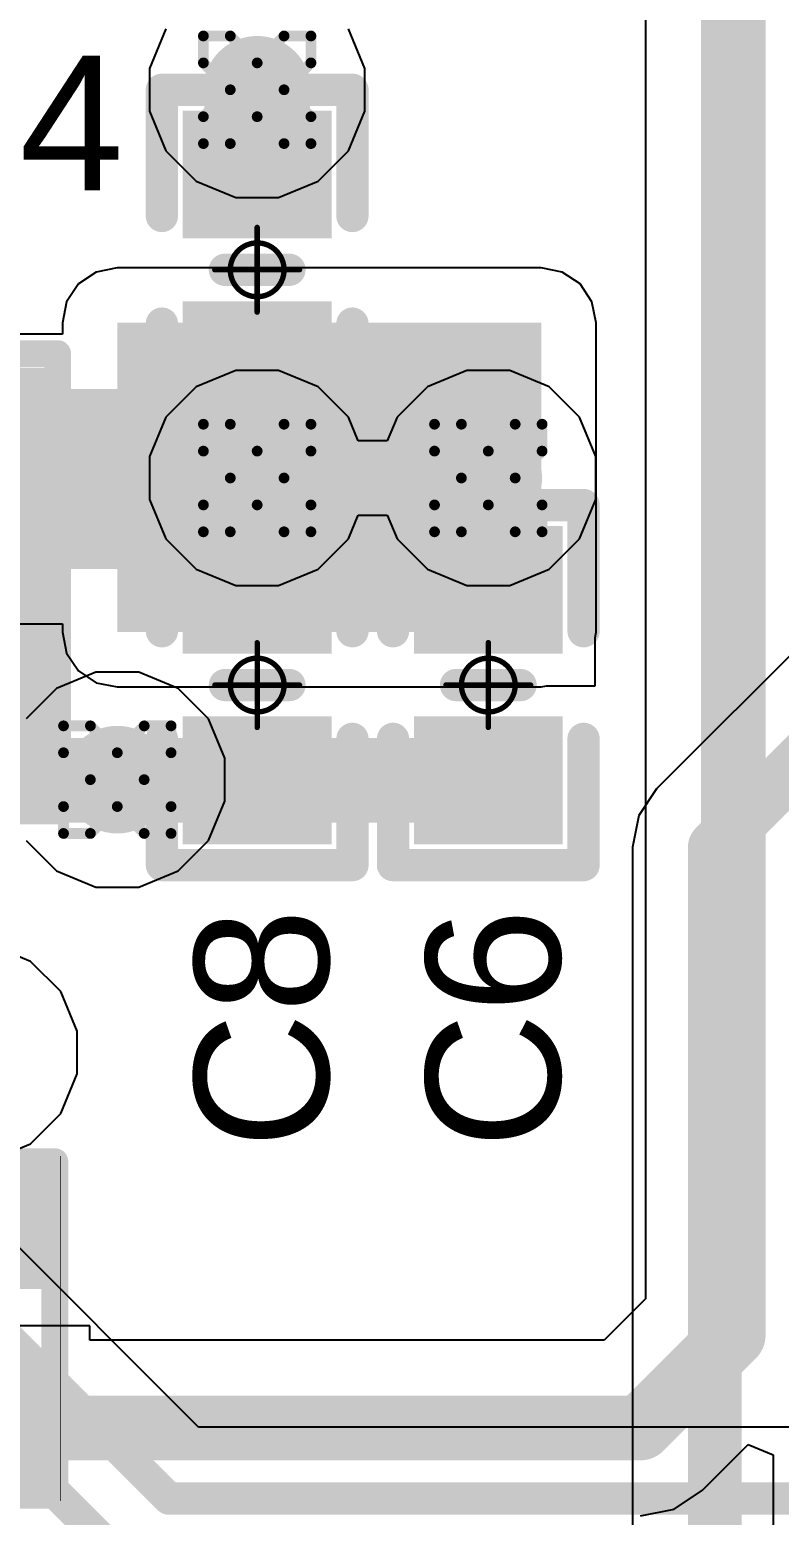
# Model space of a CAD drawing. Header units: inches. Extents: x -13 to 366, y -4 to 120.
# Drawn here: x -0.49 to 3.05, y 16.61 to 23.63 of the extents above; entities that cross this region are included whole.
import ezdxf

# ---------------------------------------------------------------- set-up
doc = ezdxf.new("R2010")
doc.units = ezdxf.units.IN
for name, color, linetype in [('Bottom Layer', 5, 'Continuous'), ('Drill Drawing', 1, 'Continuous'), ('GND', 16, 'Continuous'), ('Mechanical 15', 56, 'Continuous'), ('POWER', 76, 'Continuous'), ('Top Layer', 1, 'Continuous'), ('Top Overlay', 2, 'Continuous'), ('Top Paste', 8, 'Continuous'), ('Top Solder', 216, 'Continuous'), ('Via Holes', 16, 'Continuous')]:
    doc.layers.add(name, color=color, linetype=linetype)
doc.styles.add('Arial', font='', dxfattribs={"height": 0.2})
doc.styles.get('Arial').set_extended_font_data('Arial')

# ---------------------------------------------------------------- blocks, each defined once
blk = doc.blocks.new('R___0402_7')
at = {"layer": 'Top Layer'}
for points in [[(-0.6985, -0.3175), (-0.6985, 0.3175), (-0.2412999999999999, 0.3175), (-0.2413, -0.3175)], [(0.2412999999999999, -0.3175), (0.2413, 0.3175), (0.6985, 0.3175), (0.6985, -0.3175)]]:
    blk.add_hatch(color=1, dxfattribs=at).paths.add_polyline_path(points)
at = {"layer": 'Top Paste'}
for points in [[(-0.6985, -0.3175), (-0.6985, 0.3175), (-0.2412999999999999, 0.3175), (-0.2413, -0.3175)], [(0.2412999999999999, -0.3175), (0.2413, 0.3175), (0.6985, 0.3175), (0.6985, -0.3175)]]:
    blk.add_hatch(color=8, dxfattribs=at).paths.add_polyline_path(points)
at = {"layer": 'Top Solder'}
for points in [[(-0.75350116, -0.37250116), (-0.75350116, 0.37250116), (-0.1862988399999999, 0.37250116), (-0.18629884, -0.37250116)], [(0.1862988399999999, -0.37250116), (0.18629884, 0.37250116), (0.75350116, 0.37250116), (0.75350116, -0.37250116)]]:
    blk.add_hatch(color=216, dxfattribs=at).paths.add_polyline_path(points)
at = {"layer": 'Top Overlay'}
for points, const_width in [([(-0.7874, 0.4064), (0.7874, 0.4064)], 0.127), ([(-0.7874, 0.4064), (-0.7874, -0.4064)], 0.127), ([(0.7874, 0.4064), (0.7874, -0.4064)], 0.127), ([(-0.7874, -0.4064), (0.7874, -0.4064)], 0.127), ([(-0.8128, -0.4318), (0.8128, -0.4318)], 0.0032258)]:
    blk.add_lwpolyline(points, dxfattribs=dict(at, const_width=const_width))
for points, const_width in [([(-0.8191499999999999, 0.4064, 1), (-0.7556499999999999, 0.4064, 1)], 0.0635), ([(-0.8191499999999999, 0.4064, 1), (-0.7556499999999999, 0.4064, 1)], 0.0635), ([(0.7556499999999999, 0.4064, 1), (0.8191499999999999, 0.4064, 1)], 0.0635), ([(0.7556499999999999, 0.4064, 1), (0.8191499999999999, 0.4064, 1)], 0.0635), ([(-0.8191499999999999, -0.4064, 1), (-0.7556499999999999, -0.4064, 1)], 0.0635), ([(-0.8191499999999999, -0.4064, 1), (-0.7556499999999999, -0.4064, 1)], 0.0635), ([(0.7556499999999999, -0.4064, 1), (0.8191499999999999, -0.4064, 1)], 0.0635), ([(0.7556499999999999, -0.4064, 1), (0.8191499999999999, -0.4064, 1)], 0.0635), ([(-0.81360518, -0.4318, 1), (-0.8119948199999999, -0.4318, 1)], 0.0016129), ([(0.8119948199999999, -0.4318, 1), (0.81360518, -0.4318, 1)], 0.0016129)]:
    blk.add_lwpolyline(points, format="xyb", close=True, dxfattribs=dict(at, const_width=const_width))
blk = doc.blocks.new('12_LGA__2_2__22')
at = {"layer": 'Top Layer'}
for points in [[(-0.9600006199999999, 0.9250032299999998), (-0.56000142, 0.9250032299999998), (-0.56000142, 0.5750039299999999), (-0.9600006199999999, 0.5750039299999999)], [(-0.42499915, 0.96000316), (-0.07499985, 0.96000316), (-0.07499985, 0.56000396), (-0.42499915, 0.56000396)], [(0.07499985, 0.96000316), (0.42499915, 0.96000316), (0.42499915, 0.56000396), (0.07499985, 0.56000396)], [(0.56000142, 0.9250032299999998), (0.9600006199999999, 0.9250032299999998), (0.9600006199999999, 0.5750039299999999), (0.56000142, 0.5750039299999999)], [(-0.9600006199999999, 0.42500169), (-0.56000142, 0.42500169), (-0.56000142, 0.07500239), (-0.9600006199999999, 0.07500239)], [(0.56000142, 0.42500169), (0.9600006199999999, 0.42500169), (0.9600006199999999, 0.07500239), (0.56000142, 0.07500239)], [(-0.9600006199999999, -0.07499731), (-0.56000142, -0.07499731), (-0.56000142, -0.42499661), (-0.9600006199999999, -0.42499661)], [(0.56000142, -0.07499731), (0.9600006199999999, -0.07499731), (0.9600006199999999, -0.42499661), (0.56000142, -0.42499661)], [(-0.42499915, -0.55999888), (-0.07499985, -0.55999888), (-0.07499985, -0.95999808), (-0.42499915, -0.95999808)], [(0.07499985, -0.55999888), (0.42499915, -0.55999888), (0.42499915, -0.95999808), (0.07499985, -0.95999808)], [(-0.9600006199999999, -0.5749988500000001), (-0.56000142, -0.5749988500000001), (-0.56000142, -0.9249981499999999), (-0.9600006199999999, -0.9249981499999999)], [(0.56000142, -0.5749988500000001), (0.9600006199999999, -0.5749988500000001), (0.9600006199999999, -0.9249981499999999), (0.56000142, -0.9249981499999999)]]:
    blk.add_hatch(color=1, dxfattribs=at).paths.add_polyline_path(points)
at = {"layer": 'Top Paste'}
for points in [[(-0.9600006199999999, 0.9250032299999998), (-0.56000142, 0.9250032299999998), (-0.56000142, 0.5750039299999999), (-0.9600006199999999, 0.5750039299999999)], [(-0.42499915, 0.96000316), (-0.07499985, 0.96000316), (-0.07499985, 0.56000396), (-0.42499915, 0.56000396)], [(0.07499985, 0.96000316), (0.42499915, 0.96000316), (0.42499915, 0.56000396), (0.07499985, 0.56000396)], [(0.56000142, 0.9250032299999998), (0.9600006199999999, 0.9250032299999998), (0.9600006199999999, 0.5750039299999999), (0.56000142, 0.5750039299999999)], [(-0.9600006199999999, 0.42500169), (-0.56000142, 0.42500169), (-0.56000142, 0.07500239), (-0.9600006199999999, 0.07500239)], [(0.56000142, 0.42500169), (0.9600006199999999, 0.42500169), (0.9600006199999999, 0.07500239), (0.56000142, 0.07500239)], [(-0.9600006199999999, -0.07499731), (-0.56000142, -0.07499731), (-0.56000142, -0.42499661), (-0.9600006199999999, -0.42499661)], [(0.56000142, -0.07499731), (0.9600006199999999, -0.07499731), (0.9600006199999999, -0.42499661), (0.56000142, -0.42499661)], [(-0.42499915, -0.55999888), (-0.07499985, -0.55999888), (-0.07499985, -0.95999808), (-0.42499915, -0.95999808)], [(0.07499985, -0.55999888), (0.42499915, -0.55999888), (0.42499915, -0.95999808), (0.07499985, -0.95999808)], [(-0.9600006199999999, -0.5749988500000001), (-0.56000142, -0.5749988500000001), (-0.56000142, -0.9249981499999999), (-0.9600006199999999, -0.9249981499999999)], [(0.56000142, -0.5749988500000001), (0.9600006199999999, -0.5749988500000001), (0.9600006199999999, -0.9249981499999999), (0.56000142, -0.9249981499999999)]]:
    blk.add_hatch(color=8, dxfattribs=at).paths.add_polyline_path(points)
at = {"layer": 'Top Solder'}
for points in [[(-0.52659915, 1.06160316), (0.02660015, 1.06160316), (0.02660015, 0.45840396), (-0.52659915, 0.45840396)], [(-0.02660015, 1.06160316), (0.52659915, 1.06160316), (0.52659915, 0.45840396), (-0.02660015, 0.45840396)], [(-1.06160062, 1.02660323), (-0.4584014199999999, 1.02660323), (-0.4584014199999999, 0.47340393), (-1.06160062, 0.47340393)], [(0.4584014199999999, 1.02660323), (1.06160062, 1.02660323), (1.06160062, 0.47340393), (0.4584014199999999, 0.47340393)], [(-1.06160062, 0.52660169), (-0.4584014199999999, 0.52660169), (-0.4584014199999999, -0.02659761), (-1.06160062, -0.02659761)], [(0.4584014199999999, 0.52660169), (1.06160062, 0.52660169), (1.06160062, -0.02659761), (0.4584014199999999, -0.02659761)], [(-1.06160062, 0.02660269), (-0.4584014199999999, 0.02660269), (-0.4584014199999999, -0.52659661), (-1.06160062, -0.52659661)], [(0.4584014199999999, 0.02660269), (1.06160062, 0.02660269), (1.06160062, -0.52659661), (0.4584014199999999, -0.52659661)], [(-1.06160062, -0.47339885), (-0.4584014199999999, -0.47339885), (-0.4584014199999999, -1.02659815), (-1.06160062, -1.02659815)], [(-0.52659915, -0.45839888), (0.02660015, -0.45839888), (0.02660015, -1.06159808), (-0.52659915, -1.06159808)], [(-0.02660015, -0.45839888), (0.52659915, -0.45839888), (0.52659915, -1.06159808), (-0.02660015, -1.06159808)], [(0.4584014199999999, -0.47339885), (1.06160062, -0.47339885), (1.06160062, -1.02659815), (0.4584014199999999, -1.02659815)]]:
    blk.add_hatch(color=216, dxfattribs=at).paths.add_polyline_path(points)
at = {"layer": 'Top Overlay', "const_width": 0.127}
for points in [[(-1.0414, 1.0922), (1.1176, 1.0922)], [(1.1176, -1.0668), (1.1176, 1.0922)], [(-1.2446, 0.635), (-1.2446, 0.889)], [(-1.2446, 0.889), (-1.1176, 0.7619999999999999)], [(-1.2446, 0.635), (-1.1176, 0.7619999999999999)], [(-1.1176, -1.0668), (-1.1176, 0.4826)], [(-1.1176, -1.0668), (1.1176, -1.0668)]]:
    blk.add_lwpolyline(points, dxfattribs=at)
at = {"layer": 'Top Overlay', "const_width": 0.0635}
for points in [[(-1.07315, 1.0922, 1), (-1.00965, 1.0922, 1)], [(1.08585, 1.0922, 1), (1.14935, 1.0922, 1)], [(1.08585, 1.0922, 1), (1.14935, 1.0922, 1)], [(-1.27635, 0.889, 1), (-1.21285, 0.889, 1)], [(-1.27635, 0.889, 1), (-1.21285, 0.889, 1)], [(-1.14935, 0.7619999999999999, 1), (-1.08585, 0.7619999999999999, 1)], [(-1.14935, 0.7619999999999999, 1), (-1.08585, 0.7619999999999999, 1)], [(-1.27635, 0.635, 1), (-1.21285, 0.635, 1)], [(-1.27635, 0.635, 1), (-1.21285, 0.635, 1)], [(-1.14935, 0.4826, 1), (-1.08585, 0.4826, 1)], [(-1.14935, -1.0668, 1), (-1.08585, -1.0668, 1)], [(-1.14935, -1.0668, 1), (-1.08585, -1.0668, 1)], [(1.08585, -1.0668, 1), (1.14935, -1.0668, 1)], [(1.08585, -1.0668, 1), (1.14935, -1.0668, 1)]]:
    blk.add_lwpolyline(points, format="xyb", close=True, dxfattribs=at)
blk = doc.blocks.new('C_0402_L_36')
at = {"layer": 'Top Layer'}
for points in [[(-0.6499986999999999, 0.2499995), (-0.2499995, 0.2499995), (-0.2499995, -0.2499995), (-0.6499986999999999, -0.2499995)], [(0.24991822, 0.24991822), (0.64991742, 0.24991822), (0.64991742, -0.25008078), (0.24991822, -0.25008078)]]:
    blk.add_hatch(color=1, dxfattribs=at).paths.add_polyline_path(points)
at = {"layer": 'Top Paste'}
for points in [[(-0.6499986999999999, 0.2499995), (-0.2499995, 0.2499995), (-0.2499995, -0.2499995), (-0.6499986999999999, -0.2499995)], [(0.24991822, 0.24991822), (0.64991742, 0.24991822), (0.64991742, -0.25008078), (0.24991822, -0.25008078)]]:
    blk.add_hatch(color=8, dxfattribs=at).paths.add_polyline_path(points)
at = {"layer": 'Top Solder'}
for points in [[(-0.7515987, 0.3515995), (-0.1483995, 0.3515995), (-0.1483995, -0.3515995), (-0.7515987, -0.3515995)], [(0.14831822, 0.35151822), (0.75151742, 0.35151822), (0.75151742, -0.35168078), (0.14831822, -0.35168078)]]:
    blk.add_hatch(color=216, dxfattribs=at).paths.add_polyline_path(points)
at = {"layer": 'Mechanical 15', "const_width": 0.0254}
for points in [[(0, 0.1999996), (0, -0.1999996)], [(-0.1999996, 0), (0.1999996, 0)]]:
    blk.add_lwpolyline(points, dxfattribs=at)
at = {"layer": 'Mechanical 15'}
for points, const_width in [([(-0.00635, 0.1999996, 1), (0.00635, 0.1999996, 1)], 0.0127), ([(0.127, 0, 1), (-0.127, 0, 1)], 0.0254), ([(-0.2063496, 0, 1), (-0.1936496, 0, 1)], 0.0127), ([(-0.13335, 0, 1), (-0.12065, 0, 1)], 0.0127), ([(0.12065, 0, 1), (0.13335, 0, 1)], 0.0127), ([(0.1936496, 0, 1), (0.2063496, 0, 1)], 0.0127), ([(-0.00635, -0.1999996, 1), (0.00635, -0.1999996, 1)], 0.0127)]:
    blk.add_lwpolyline(points, format="xyb", close=True, dxfattribs=dict(at, const_width=const_width))
at = {"layer": 'Top Overlay', "const_width": 0.1524}
for points in [[(-0.84991956, 0.44991782), (-0.254, 0.44991782)], [(-0.84991956, 0.44991782), (-0.84991956, -0.44991782)], [(0.254, 0.44991782), (0.84991956, 0.44991782)], [(0.84991956, 0.44991782), (0.84991956, -0.45008038)], [(0, 0.1524), (0, -0.1524)], [(-0.84991956, -0.44991782), (-0.254, -0.44991782)], [(-0.84991956, -0.44991782), (-0.8497569999999999, -0.45008038)], [(0.254, -0.44991782), (0.84991956, -0.44991782)]]:
    blk.add_lwpolyline(points, dxfattribs=at)
at = {"layer": 'Top Overlay', "const_width": 0.0762}
for points in [[(-0.8880195599999998, 0.44991782, 1), (-0.81181956, 0.44991782, 1)], [(-0.8880195599999998, 0.44991782, 1), (-0.81181956, 0.44991782, 1)], [(-0.2921, 0.44991782, 1), (-0.2159, 0.44991782, 1)], [(0.2159, 0.44991782, 1), (0.2921, 0.44991782, 1)], [(0.81181956, 0.44991782, 1), (0.8880195599999998, 0.44991782, 1)], [(0.81181956, 0.44991782, 1), (0.8880195599999998, 0.44991782, 1)], [(-0.0381, 0.1524, 1), (0.0381, 0.1524, 1)], [(-0.0381, -0.1524, 1), (0.0381, -0.1524, 1)], [(-0.8880195599999998, -0.44991782, 1), (-0.81181956, -0.44991782, 1)], [(-0.8880195599999998, -0.44991782, 1), (-0.81181956, -0.44991782, 1)], [(-0.8880195599999998, -0.44991782, 1), (-0.81181956, -0.44991782, 1)], [(-0.8878569999999999, -0.45008038, 1), (-0.8116569999999999, -0.45008038, 1)], [(-0.2921, -0.44991782, 1), (-0.2159, -0.44991782, 1)], [(0.2159, -0.44991782, 1), (0.2921, -0.44991782, 1)], [(0.81181956, -0.44991782, 1), (0.8880195599999998, -0.44991782, 1)], [(0.81181956, -0.45008038, 1), (0.8880195599999998, -0.45008038, 1)]]:
    blk.add_lwpolyline(points, format="xyb", close=True, dxfattribs=at)
blk = doc.blocks.new('C_0402_L_37')
at = {"layer": 'Top Layer'}
for points in [[(-0.6499986999999999, 0.2499995), (-0.2499995, 0.2499995), (-0.2499995, -0.2499995), (-0.6499986999999999, -0.2499995)], [(0.24991822, 0.24991822), (0.64991742, 0.24991822), (0.64991742, -0.25008078), (0.24991822, -0.25008078)]]:
    blk.add_hatch(color=1, dxfattribs=at).paths.add_polyline_path(points)
at = {"layer": 'Top Paste'}
for points in [[(-0.6499986999999999, 0.2499995), (-0.2499995, 0.2499995), (-0.2499995, -0.2499995), (-0.6499986999999999, -0.2499995)], [(0.24991822, 0.24991822), (0.64991742, 0.24991822), (0.64991742, -0.25008078), (0.24991822, -0.25008078)]]:
    blk.add_hatch(color=8, dxfattribs=at).paths.add_polyline_path(points)
at = {"layer": 'Top Solder'}
for points in [[(-0.7515987, 0.3515995), (-0.1483995, 0.3515995), (-0.1483995, -0.3515995), (-0.7515987, -0.3515995)], [(0.14831822, 0.35151822), (0.75151742, 0.35151822), (0.75151742, -0.35168078), (0.14831822, -0.35168078)]]:
    blk.add_hatch(color=216, dxfattribs=at).paths.add_polyline_path(points)
at = {"layer": 'Mechanical 15', "const_width": 0.0254}
for points in [[(0, -0.1999996), (0, 0.1999996)], [(0.1999996, 0), (-0.1999996, 0)]]:
    blk.add_lwpolyline(points, dxfattribs=at)
at = {"layer": 'Mechanical 15'}
for points, const_width in [([(-0.00635, 0.1999996, 1), (0.00635, 0.1999996, 1)], 0.0127), ([(0.127, 0, 1), (-0.127, 0, 1)], 0.0254), ([(-0.2063496, 0, 1), (-0.1936496, 0, 1)], 0.0127), ([(-0.13335, 0, 1), (-0.12065, 0, 1)], 0.0127), ([(0.12065, 0, 1), (0.13335, 0, 1)], 0.0127), ([(0.1936496, 0, 1), (0.2063496, 0, 1)], 0.0127), ([(-0.00635, -0.1999996, 1), (0.00635, -0.1999996, 1)], 0.0127)]:
    blk.add_lwpolyline(points, format="xyb", close=True, dxfattribs=dict(at, const_width=const_width))
at = {"layer": 'Top Overlay', "const_width": 0.1524}
for points in [[(-0.254, 0.44991782), (-0.84991956, 0.44991782)], [(-0.84991956, -0.44991782), (-0.84991956, 0.44991782)], [(0.84991956, 0.44991782), (0.254, 0.44991782)], [(0.84991956, -0.45008038), (0.84991956, 0.44991782)], [(0, -0.1524), (0, 0.1524)], [(-0.254, -0.44991782), (-0.84991956, -0.44991782)], [(-0.8497569999999999, -0.45008038), (-0.84991956, -0.44991782)], [(0.84991956, -0.44991782), (0.254, -0.44991782)]]:
    blk.add_lwpolyline(points, dxfattribs=at)
at = {"layer": 'Top Overlay', "const_width": 0.0762}
for points in [[(-0.8880195599999998, 0.44991782, 1), (-0.81181956, 0.44991782, 1)], [(-0.8880195599999998, 0.44991782, 1), (-0.81181956, 0.44991782, 1)], [(-0.2921, 0.44991782, 1), (-0.2159, 0.44991782, 1)], [(0.2159, 0.44991782, 1), (0.2921, 0.44991782, 1)], [(0.81181956, 0.44991782, 1), (0.8880195599999998, 0.44991782, 1)], [(0.81181956, 0.44991782, 1), (0.8880195599999998, 0.44991782, 1)], [(-0.0381, 0.1524, 1), (0.0381, 0.1524, 1)], [(-0.0381, -0.1524, 1), (0.0381, -0.1524, 1)], [(-0.8880195599999998, -0.44991782, 1), (-0.81181956, -0.44991782, 1)], [(-0.8880195599999998, -0.44991782, 1), (-0.81181956, -0.44991782, 1)], [(-0.8880195599999998, -0.44991782, 1), (-0.81181956, -0.44991782, 1)], [(-0.8878569999999999, -0.45008038, 1), (-0.8116569999999999, -0.45008038, 1)], [(-0.2921, -0.44991782, 1), (-0.2159, -0.44991782, 1)], [(0.2159, -0.44991782, 1), (0.2921, -0.44991782, 1)], [(0.81181956, -0.44991782, 1), (0.8880195599999998, -0.44991782, 1)], [(0.81181956, -0.45008038, 1), (0.8880195599999998, -0.45008038, 1)]]:
    blk.add_lwpolyline(points, format="xyb", close=True, dxfattribs=at)
blk = doc.blocks.new('C_0402_L_40')
at = {"layer": 'Top Layer'}
for points in [[(-0.6499986999999999, 0.2499995), (-0.2499995, 0.2499995), (-0.2499995, -0.2499995), (-0.6499986999999999, -0.2499995)], [(0.24991822, 0.24991822), (0.64991742, 0.24991822), (0.64991742, -0.25008078), (0.24991822, -0.25008078)]]:
    blk.add_hatch(color=1, dxfattribs=at).paths.add_polyline_path(points)
at = {"layer": 'Top Paste'}
for points in [[(-0.6499986999999999, 0.2499995), (-0.2499995, 0.2499995), (-0.2499995, -0.2499995), (-0.6499986999999999, -0.2499995)], [(0.24991822, 0.24991822), (0.64991742, 0.24991822), (0.64991742, -0.25008078), (0.24991822, -0.25008078)]]:
    blk.add_hatch(color=8, dxfattribs=at).paths.add_polyline_path(points)
at = {"layer": 'Top Solder'}
for points in [[(-0.7515987, 0.3515995), (-0.1483995, 0.3515995), (-0.1483995, -0.3515995), (-0.7515987, -0.3515995)], [(0.14831822, 0.35151822), (0.75151742, 0.35151822), (0.75151742, -0.35168078), (0.14831822, -0.35168078)]]:
    blk.add_hatch(color=216, dxfattribs=at).paths.add_polyline_path(points)
at = {"layer": 'Mechanical 15', "const_width": 0.0254}
for points in [[(0, -0.1999996), (0, 0.1999996)], [(0.1999996, 0), (-0.1999996, 0)]]:
    blk.add_lwpolyline(points, dxfattribs=at)
at = {"layer": 'Mechanical 15'}
for points, const_width in [([(-0.00635, 0.1999996, 1), (0.00635, 0.1999996, 1)], 0.0127), ([(0.127, 0, 1), (-0.127, 0, 1)], 0.0254), ([(-0.2063496, 0, 1), (-0.1936496, 0, 1)], 0.0127), ([(-0.13335, 0, 1), (-0.12065, 0, 1)], 0.0127), ([(0.12065, 0, 1), (0.13335, 0, 1)], 0.0127), ([(0.1936496, 0, 1), (0.2063496, 0, 1)], 0.0127), ([(-0.00635, -0.1999996, 1), (0.00635, -0.1999996, 1)], 0.0127)]:
    blk.add_lwpolyline(points, format="xyb", close=True, dxfattribs=dict(at, const_width=const_width))
at = {"layer": 'Top Overlay', "const_width": 0.1524}
for points in [[(-0.254, 0.44991782), (-0.84991956, 0.44991782)], [(-0.84991956, -0.44991782), (-0.84991956, 0.44991782)], [(0.84991956, 0.44991782), (0.254, 0.44991782)], [(0.84991956, -0.45008038), (0.84991956, 0.44991782)], [(0, -0.1524), (0, 0.1524)], [(-0.254, -0.44991782), (-0.84991956, -0.44991782)], [(-0.8497569999999999, -0.45008038), (-0.84991956, -0.44991782)], [(0.84991956, -0.44991782), (0.254, -0.44991782)]]:
    blk.add_lwpolyline(points, dxfattribs=at)
at = {"layer": 'Top Overlay', "const_width": 0.0762}
for points in [[(-0.8880195599999998, 0.44991782, 1), (-0.81181956, 0.44991782, 1)], [(-0.8880195599999998, 0.44991782, 1), (-0.81181956, 0.44991782, 1)], [(-0.2921, 0.44991782, 1), (-0.2159, 0.44991782, 1)], [(0.2159, 0.44991782, 1), (0.2921, 0.44991782, 1)], [(0.81181956, 0.44991782, 1), (0.8880195599999998, 0.44991782, 1)], [(0.81181956, 0.44991782, 1), (0.8880195599999998, 0.44991782, 1)], [(-0.0381, 0.1524, 1), (0.0381, 0.1524, 1)], [(-0.0381, -0.1524, 1), (0.0381, -0.1524, 1)], [(-0.8880195599999998, -0.44991782, 1), (-0.81181956, -0.44991782, 1)], [(-0.8880195599999998, -0.44991782, 1), (-0.81181956, -0.44991782, 1)], [(-0.8880195599999998, -0.44991782, 1), (-0.81181956, -0.44991782, 1)], [(-0.8878569999999999, -0.45008038, 1), (-0.8116569999999999, -0.45008038, 1)], [(-0.2921, -0.44991782, 1), (-0.2159, -0.44991782, 1)], [(0.2159, -0.44991782, 1), (0.2921, -0.44991782, 1)], [(0.81181956, -0.44991782, 1), (0.8880195599999998, -0.44991782, 1)], [(0.81181956, -0.45008038, 1), (0.8880195599999998, -0.45008038, 1)]]:
    blk.add_lwpolyline(points, format="xyb", close=True, dxfattribs=at)

msp = doc.modelspace()

# ---------------------------------------------------------------- hatches: boundary and pattern name
at = {"layer": 'Bottom Layer'}
h = msp.add_hatch(color=5, dxfattribs=at)
edge = h.paths.add_edge_path()
edge.add_arc((0.58680604, 23.34383698), 0.254, 0, 360)
h = msp.add_hatch(color=5, dxfattribs=at)
edge = h.paths.add_edge_path()
edge.add_arc((0.58678572, 21.5110441), 0.254, 0, 360)
h = msp.add_hatch(color=5, dxfattribs=at)
edge = h.paths.add_edge_path()
edge.add_arc((1.6783558, 21.5110441), 0.254, 0, 360)
h = msp.add_hatch(color=5, dxfattribs=at)
edge = h.paths.add_edge_path()
edge.add_arc((-0.07386828, 20.08700072), 0.254, 0, 360)
at = {"layer": 'GND'}
h = msp.add_hatch(color=16, dxfattribs=at)
edge = h.paths.add_edge_path()
edge.add_arc((0.58680604, 23.34383698), 0.254, 0, 360)
h = msp.add_hatch(color=16, dxfattribs=at)
edge = h.paths.add_edge_path()
edge.add_arc((0.58678572, 21.5110441), 0.254, 0, 360)
h = msp.add_hatch(color=16, dxfattribs=at)
edge = h.paths.add_edge_path()
edge.add_arc((1.6783558, 21.5110441), 0.254, 0, 360)
h = msp.add_hatch(color=16, dxfattribs=at)
edge = h.paths.add_edge_path()
edge.add_arc((-0.07386828, 20.08700072), 0.254, 0, 360)
at = {"layer": 'POWER'}
h = msp.add_hatch(color=76, dxfattribs=at)
edge = h.paths.add_edge_path()
edge.add_arc((0.58680604, 23.34383698), 0.254, 0, 360)
h = msp.add_hatch(color=76, dxfattribs=at)
edge = h.paths.add_edge_path()
edge.add_arc((0.58678572, 21.5110441), 0.254, 0, 360)
h = msp.add_hatch(color=76, dxfattribs=at)
edge = h.paths.add_edge_path()
edge.add_arc((1.6783558, 21.5110441), 0.254, 0, 360)
h = msp.add_hatch(color=76, dxfattribs=at)
edge = h.paths.add_edge_path()
edge.add_arc((-0.07386828, 20.08700072), 0.254, 0, 360)
at = {"layer": 'Top Layer'}
h = msp.add_hatch(color=1, dxfattribs=at)
edge = h.paths.add_edge_path()
edge.add_arc((0.58680604, 23.34383698), 0.254, 0, 360)
for points in [[(0.33680654, 22.74391692), (0.8368055399999998, 22.74391692), (0.8368055399999998, 23.34383444), (0.33680654, 23.34383444)], [(-0.07386828, 20.7835627), (1.92835276, 20.7835627), (1.92835276, 22.24399666), (-0.07386828, 22.24399666)], [(-0.71319898, 21.08080112), (1.9283553, 21.08080112), (1.9283553, 21.93080196), (-0.71319898, 21.93080196)], [(-1.39820142, 19.88364578), (1.92827402, 19.88364578), (1.92827402, 20.28364498), (-1.39820142, 20.28364498)]]:
    msp.add_hatch(color=1, dxfattribs=at).paths.add_polyline_path(points)
h = msp.add_hatch(color=1, dxfattribs=at)
edge = h.paths.add_edge_path()
edge.add_arc((0.58678572, 21.5110441), 0.254, 0, 360)
h = msp.add_hatch(color=1, dxfattribs=at)
edge = h.paths.add_edge_path()
edge.add_arc((1.6783558, 21.5110441), 0.254, 0, 360)
h = msp.add_hatch(color=1, dxfattribs=at)
edge = h.paths.add_edge_path()
edge.add_arc((-0.07386828, 20.08700072), 0.254, 0, 360)
at = {"layer": 'Via Holes'}
h = msp.add_hatch(color=7, dxfattribs=at)
edge = h.paths.add_edge_path()
edge.add_arc((0.58680604, 23.34383698), 0.127, 0, 360)
h = msp.add_hatch(color=7, dxfattribs=at)
edge = h.paths.add_edge_path()
edge.add_arc((0.58678572, 21.5110441), 0.127, 0, 360)
h = msp.add_hatch(color=7, dxfattribs=at)
edge = h.paths.add_edge_path()
edge.add_arc((1.6783558, 21.5110441), 0.127, 0, 360)
h = msp.add_hatch(color=7, dxfattribs=at)
edge = h.paths.add_edge_path()
edge.add_arc((-0.07386828, 20.08700072), 0.127, 0, 360)

# ---------------------------------------------------------------- linework, layer by layer
at = {"layer": 'Bottom Layer'}
for p, q in [((0.48573944, 22.0190441), (0.29902658, 21.94170618)), ((0.687832, 22.0190441), (0.48573944, 22.0190441)), ((0.87454486, 21.94170618), (0.687832, 22.0190441)), ((1.57730952, 22.0190441), (1.39059666, 21.94170618)), ((1.77940208, 22.0190441), (1.57730952, 22.0190441)), ((1.96611494, 21.94170618), (1.77940208, 22.0190441)), ((0.29902658, 21.94170618), (0.15612364, 21.79880324)), ((1.0174478, 21.79880324), (0.87454486, 21.94170618)), ((1.39059666, 21.94170618), (1.24769372, 21.79880324)), ((2.10901788, 21.79880324), (1.96611494, 21.94170618)), ((0.15612364, 21.79880324), (0.07878572, 21.61209038)), ((1.06383836, 21.68680448), (1.0174478, 21.79880324)), ((1.24769372, 21.79880324), (1.20130316, 21.68680448)), ((2.1863558, 21.61209038), (2.10901788, 21.79880324)), ((1.20130316, 21.68680448), (1.06383836, 21.68680448)), ((0.07878572, 21.61209038), (0.07878572, 21.40999782)), ((2.1863558, 21.40999782), (2.1863558, 21.61209038)), ((0.07878572, 21.40999782), (0.15612364, 21.22328496)), ((2.10901788, 21.22328496), (2.1863558, 21.40999782)), ((1.0174478, 21.22328496), (1.06383836, 21.33528372)), ((1.06383836, 21.33528372), (1.20130316, 21.33528372)), ((1.20130316, 21.33528372), (1.24769372, 21.22328496)), ((0.15612364, 21.22328496), (0.29902658, 21.08038202)), ((0.87454486, 21.08038202), (1.0174478, 21.22328496)), ((1.24769372, 21.22328496), (1.39059666, 21.08038202)), ((1.96611494, 21.08038202), (2.10901788, 21.22328496)), ((3.65226854, 21.22203274), (2.4733758, 20.04314)), ((0.29902658, 21.08038202), (0.48573944, 21.0030441)), ((0.687832, 21.0030441), (0.87454486, 21.08038202)), ((1.39059666, 21.08038202), (1.57730952, 21.0030441)), ((1.77940208, 21.0030441), (1.96611494, 21.08038202)), ((0.48573944, 21.0030441), (0.687832, 21.0030441)), ((1.57730952, 21.0030441), (1.77940208, 21.0030441)), ((2.4733758, 20.04314), (2.38916718, 19.91711282)), ((2.38916718, 19.91711282), (2.3595965, 19.76845424)), ((2.3595965, 19.76845424), (2.3595965, 8.77194334))]:
    msp.add_line(p, q, dxfattribs=at)
at = {"layer": 'Bottom Layer', "const_width": 0.254}
for points in [[(2.74806156, 19.76845424), (3.9269543, 20.94734698)], [(2.74806156, 8.61103434), (2.74806156, 19.76845424)]]:
    msp.add_lwpolyline(points, dxfattribs=at)
at = {"layer": 'Bottom Layer', "const_width": 0.127}
msp.add_lwpolyline([(2.68456156, 19.76845424, 1), (2.81156156, 19.76845424, 1)], format="xyb", close=True, dxfattribs=at)
msp.add_lwpolyline([(2.68456156, 19.76845424, 1), (2.81156156, 19.76845424, 1)], format="xyb", close=True, dxfattribs=at)
at = {"layer": 'Drill Drawing', "const_width": 0.0508}
for points in [[(0.33280604, 23.47083698), (0.33280604, 23.59783698)], [(0.33280604, 23.59783698), (0.45980604, 23.59783698)], [(0.45980604, 23.59783698), (0.58680604, 23.47083698)], [(0.58680604, 23.47083698), (0.7138060399999999, 23.59783698)], [(0.7138060399999999, 23.59783698), (0.84080604, 23.59783698)], [(0.84080604, 23.47083698), (0.84080604, 23.59783698)], [(0.33280604, 23.47083698), (0.45980604, 23.34383698)], [(0.7138060399999999, 23.34383698), (0.84080604, 23.47083698)], [(0.33280604, 23.21683698), (0.45980604, 23.34383698)], [(0.7138060399999999, 23.34383698), (0.84080604, 23.21683698)], [(0.33280604, 23.08983698), (0.33280604, 23.21683698)], [(0.45980604, 23.08983698), (0.58680604, 23.21683698)], [(0.58680604, 23.21683698), (0.7138060399999999, 23.08983698)], [(0.84080604, 23.08983698), (0.84080604, 23.21683698)], [(0.33280604, 23.08983698), (0.45980604, 23.08983698)], [(0.7138060399999999, 23.08983698), (0.84080604, 23.08983698)], [(0.33278572, 21.6380441), (0.33278572, 21.7650441)], [(0.33278572, 21.7650441), (0.45978572, 21.7650441)], [(0.45978572, 21.7650441), (0.58678572, 21.6380441)], [(0.58678572, 21.6380441), (0.71378572, 21.7650441)], [(0.71378572, 21.7650441), (0.84078572, 21.7650441)], [(0.84078572, 21.6380441), (0.84078572, 21.7650441)], [(1.4243558, 21.6380441), (1.4243558, 21.7650441)], [(1.4243558, 21.7650441), (1.5513558, 21.7650441)], [(1.5513558, 21.7650441), (1.6783558, 21.6380441)], [(1.6783558, 21.6380441), (1.8053558, 21.7650441)], [(1.8053558, 21.7650441), (1.9323558, 21.7650441)], [(1.9323558, 21.6380441), (1.9323558, 21.7650441)], [(0.33278572, 21.6380441), (0.45978572, 21.5110441)], [(0.71378572, 21.5110441), (0.84078572, 21.6380441)], [(1.4243558, 21.6380441), (1.5513558, 21.5110441)], [(1.8053558, 21.5110441), (1.9323558, 21.6380441)], [(0.33278572, 21.3840441), (0.45978572, 21.5110441)], [(0.71378572, 21.5110441), (0.84078572, 21.3840441)], [(1.4243558, 21.3840441), (1.5513558, 21.5110441)], [(1.8053558, 21.5110441), (1.9323558, 21.3840441)], [(0.33278572, 21.2570441), (0.33278572, 21.3840441)], [(0.45978572, 21.2570441), (0.58678572, 21.3840441)], [(0.58678572, 21.3840441), (0.71378572, 21.2570441)], [(0.84078572, 21.2570441), (0.84078572, 21.3840441)], [(1.4243558, 21.2570441), (1.4243558, 21.3840441)], [(1.5513558, 21.2570441), (1.6783558, 21.3840441)], [(1.6783558, 21.3840441), (1.8053558, 21.2570441)], [(1.9323558, 21.2570441), (1.9323558, 21.3840441)], [(0.33278572, 21.2570441), (0.45978572, 21.2570441)], [(0.71378572, 21.2570441), (0.84078572, 21.2570441)], [(1.4243558, 21.2570441), (1.5513558, 21.2570441)], [(1.8053558, 21.2570441), (1.9323558, 21.2570441)], [(-0.32786828, 20.21400072), (-0.32786828, 20.34100072)], [(-0.32786828, 20.34100072), (-0.20086828, 20.34100072)], [(-0.20086828, 20.34100072), (-0.07386828, 20.21400072)], [(-0.07386828, 20.21400072), (0.05313172, 20.34100072)], [(0.05313172, 20.34100072), (0.18013172, 20.34100072)], [(0.18013172, 20.21400072), (0.18013172, 20.34100072)], [(-0.32786828, 20.21400072), (-0.20086828, 20.08700072)], [(0.05313172, 20.08700072), (0.18013172, 20.21400072)], [(-0.32786828, 19.96000072), (-0.20086828, 20.08700072)], [(0.05313172, 20.08700072), (0.18013172, 19.96000072)], [(-0.32786828, 19.83300072), (-0.32786828, 19.96000072)], [(-0.20086828, 19.83300072), (-0.07386828, 19.96000072)], [(-0.07386828, 19.96000072), (0.05313172, 19.83300072)], [(0.18013172, 19.83300072), (0.18013172, 19.96000072)], [(-0.32786828, 19.83300072), (-0.20086828, 19.83300072)], [(0.05313172, 19.83300072), (0.18013172, 19.83300072)]]:
    msp.add_lwpolyline(points, dxfattribs=at)
at = {"layer": 'Drill Drawing', "const_width": 0.0254}
for points in [[(0.32010604, 23.59783698, 1), (0.34550604, 23.59783698, 1)], [(0.32010604, 23.59783698, 1), (0.34550604, 23.59783698, 1)], [(0.44710604, 23.59783698, 1), (0.47250604, 23.59783698, 1)], [(0.44710604, 23.59783698, 1), (0.47250604, 23.59783698, 1)], [(0.70110604, 23.59783698, 1), (0.72650604, 23.59783698, 1)], [(0.70110604, 23.59783698, 1), (0.72650604, 23.59783698, 1)], [(0.82810604, 23.59783698, 1), (0.8535060400000001, 23.59783698, 1)], [(0.82810604, 23.59783698, 1), (0.8535060400000001, 23.59783698, 1)], [(0.32010604, 23.47083698, 1), (0.34550604, 23.47083698, 1)], [(0.32010604, 23.47083698, 1), (0.34550604, 23.47083698, 1)], [(0.57410604, 23.47083698, 1), (0.59950604, 23.47083698, 1)], [(0.57410604, 23.47083698, 1), (0.59950604, 23.47083698, 1)], [(0.82810604, 23.47083698, 1), (0.8535060400000001, 23.47083698, 1)], [(0.82810604, 23.47083698, 1), (0.8535060400000001, 23.47083698, 1)], [(0.44710604, 23.34383698, 1), (0.47250604, 23.34383698, 1)], [(0.44710604, 23.34383698, 1), (0.47250604, 23.34383698, 1)], [(0.70110604, 23.34383698, 1), (0.72650604, 23.34383698, 1)], [(0.70110604, 23.34383698, 1), (0.72650604, 23.34383698, 1)], [(0.32010604, 23.21683698, 1), (0.34550604, 23.21683698, 1)], [(0.32010604, 23.21683698, 1), (0.34550604, 23.21683698, 1)], [(0.57410604, 23.21683698, 1), (0.59950604, 23.21683698, 1)], [(0.57410604, 23.21683698, 1), (0.59950604, 23.21683698, 1)], [(0.82810604, 23.21683698, 1), (0.8535060400000001, 23.21683698, 1)], [(0.82810604, 23.21683698, 1), (0.8535060400000001, 23.21683698, 1)], [(0.32010604, 23.08983698, 1), (0.34550604, 23.08983698, 1)], [(0.32010604, 23.08983698, 1), (0.34550604, 23.08983698, 1)], [(0.44710604, 23.08983698, 1), (0.47250604, 23.08983698, 1)], [(0.44710604, 23.08983698, 1), (0.47250604, 23.08983698, 1)], [(0.70110604, 23.08983698, 1), (0.72650604, 23.08983698, 1)], [(0.70110604, 23.08983698, 1), (0.72650604, 23.08983698, 1)], [(0.82810604, 23.08983698, 1), (0.8535060400000001, 23.08983698, 1)], [(0.82810604, 23.08983698, 1), (0.8535060400000001, 23.08983698, 1)], [(0.32008572, 21.7650441, 1), (0.34548572, 21.7650441, 1)], [(0.32008572, 21.7650441, 1), (0.34548572, 21.7650441, 1)], [(0.44708572, 21.7650441, 1), (0.47248572, 21.7650441, 1)], [(0.44708572, 21.7650441, 1), (0.47248572, 21.7650441, 1)], [(0.7010857199999999, 21.7650441, 1), (0.72648572, 21.7650441, 1)], [(0.7010857199999999, 21.7650441, 1), (0.72648572, 21.7650441, 1)], [(0.8280857199999999, 21.7650441, 1), (0.85348572, 21.7650441, 1)], [(0.8280857199999999, 21.7650441, 1), (0.85348572, 21.7650441, 1)], [(1.4116558, 21.7650441, 1), (1.4370558, 21.7650441, 1)], [(1.4116558, 21.7650441, 1), (1.4370558, 21.7650441, 1)], [(1.5386558, 21.7650441, 1), (1.5640558, 21.7650441, 1)], [(1.5386558, 21.7650441, 1), (1.5640558, 21.7650441, 1)], [(1.7926558, 21.7650441, 1), (1.8180558, 21.7650441, 1)], [(1.7926558, 21.7650441, 1), (1.8180558, 21.7650441, 1)], [(1.9196558, 21.7650441, 1), (1.9450558, 21.7650441, 1)], [(1.9196558, 21.7650441, 1), (1.9450558, 21.7650441, 1)], [(0.32008572, 21.6380441, 1), (0.34548572, 21.6380441, 1)], [(0.32008572, 21.6380441, 1), (0.34548572, 21.6380441, 1)], [(0.5740857199999999, 21.6380441, 1), (0.59948572, 21.6380441, 1)], [(0.5740857199999999, 21.6380441, 1), (0.59948572, 21.6380441, 1)], [(0.8280857199999999, 21.6380441, 1), (0.85348572, 21.6380441, 1)], [(0.8280857199999999, 21.6380441, 1), (0.85348572, 21.6380441, 1)], [(1.4116558, 21.6380441, 1), (1.4370558, 21.6380441, 1)], [(1.4116558, 21.6380441, 1), (1.4370558, 21.6380441, 1)], [(1.6656558, 21.6380441, 1), (1.6910558, 21.6380441, 1)], [(1.6656558, 21.6380441, 1), (1.6910558, 21.6380441, 1)], [(1.9196558, 21.6380441, 1), (1.9450558, 21.6380441, 1)], [(1.9196558, 21.6380441, 1), (1.9450558, 21.6380441, 1)], [(0.44708572, 21.5110441, 1), (0.47248572, 21.5110441, 1)], [(0.44708572, 21.5110441, 1), (0.47248572, 21.5110441, 1)], [(0.7010857199999999, 21.5110441, 1), (0.72648572, 21.5110441, 1)], [(0.7010857199999999, 21.5110441, 1), (0.72648572, 21.5110441, 1)], [(1.5386558, 21.5110441, 1), (1.5640558, 21.5110441, 1)], [(1.5386558, 21.5110441, 1), (1.5640558, 21.5110441, 1)], [(1.7926558, 21.5110441, 1), (1.8180558, 21.5110441, 1)], [(1.7926558, 21.5110441, 1), (1.8180558, 21.5110441, 1)], [(0.32008572, 21.3840441, 1), (0.34548572, 21.3840441, 1)], [(0.32008572, 21.3840441, 1), (0.34548572, 21.3840441, 1)], [(0.5740857199999999, 21.3840441, 1), (0.59948572, 21.3840441, 1)], [(0.5740857199999999, 21.3840441, 1), (0.59948572, 21.3840441, 1)], [(0.8280857199999999, 21.3840441, 1), (0.85348572, 21.3840441, 1)], [(0.8280857199999999, 21.3840441, 1), (0.85348572, 21.3840441, 1)], [(1.4116558, 21.3840441, 1), (1.4370558, 21.3840441, 1)], [(1.4116558, 21.3840441, 1), (1.4370558, 21.3840441, 1)], [(1.6656558, 21.3840441, 1), (1.6910558, 21.3840441, 1)], [(1.6656558, 21.3840441, 1), (1.6910558, 21.3840441, 1)], [(1.9196558, 21.3840441, 1), (1.9450558, 21.3840441, 1)], [(1.9196558, 21.3840441, 1), (1.9450558, 21.3840441, 1)], [(0.32008572, 21.2570441, 1), (0.34548572, 21.2570441, 1)], [(0.32008572, 21.2570441, 1), (0.34548572, 21.2570441, 1)], [(0.44708572, 21.2570441, 1), (0.47248572, 21.2570441, 1)], [(0.44708572, 21.2570441, 1), (0.47248572, 21.2570441, 1)], [(0.7010857199999999, 21.2570441, 1), (0.72648572, 21.2570441, 1)], [(0.7010857199999999, 21.2570441, 1), (0.72648572, 21.2570441, 1)], [(0.8280857199999999, 21.2570441, 1), (0.85348572, 21.2570441, 1)], [(0.8280857199999999, 21.2570441, 1), (0.85348572, 21.2570441, 1)], [(1.4116558, 21.2570441, 1), (1.4370558, 21.2570441, 1)], [(1.4116558, 21.2570441, 1), (1.4370558, 21.2570441, 1)], [(1.5386558, 21.2570441, 1), (1.5640558, 21.2570441, 1)], [(1.5386558, 21.2570441, 1), (1.5640558, 21.2570441, 1)], [(1.7926558, 21.2570441, 1), (1.8180558, 21.2570441, 1)], [(1.7926558, 21.2570441, 1), (1.8180558, 21.2570441, 1)], [(1.9196558, 21.2570441, 1), (1.9450558, 21.2570441, 1)], [(1.9196558, 21.2570441, 1), (1.9450558, 21.2570441, 1)], [(-0.34056828, 20.34100072, 1), (-0.31516828, 20.34100072, 1)], [(-0.34056828, 20.34100072, 1), (-0.31516828, 20.34100072, 1)], [(-0.21356828, 20.34100072, 1), (-0.18816828, 20.34100072, 1)], [(-0.21356828, 20.34100072, 1), (-0.18816828, 20.34100072, 1)], [(0.04043172, 20.34100072, 1), (0.06583172, 20.34100072, 1)], [(0.04043172, 20.34100072, 1), (0.06583172, 20.34100072, 1)], [(0.16743172, 20.34100072, 1), (0.19283172, 20.34100072, 1)], [(0.16743172, 20.34100072, 1), (0.19283172, 20.34100072, 1)], [(-0.34056828, 20.21400072, 1), (-0.31516828, 20.21400072, 1)], [(-0.34056828, 20.21400072, 1), (-0.31516828, 20.21400072, 1)], [(-0.08656828, 20.21400072, 1), (-0.06116828, 20.21400072, 1)], [(-0.08656828, 20.21400072, 1), (-0.06116828, 20.21400072, 1)], [(0.16743172, 20.21400072, 1), (0.19283172, 20.21400072, 1)], [(0.16743172, 20.21400072, 1), (0.19283172, 20.21400072, 1)], [(-0.21356828, 20.08700072, 1), (-0.18816828, 20.08700072, 1)], [(-0.21356828, 20.08700072, 1), (-0.18816828, 20.08700072, 1)], [(0.04043172, 20.08700072, 1), (0.06583172, 20.08700072, 1)], [(0.04043172, 20.08700072, 1), (0.06583172, 20.08700072, 1)], [(-0.34056828, 19.96000072, 1), (-0.31516828, 19.96000072, 1)], [(-0.34056828, 19.96000072, 1), (-0.31516828, 19.96000072, 1)], [(-0.08656828, 19.96000072, 1), (-0.06116828, 19.96000072, 1)], [(-0.08656828, 19.96000072, 1), (-0.06116828, 19.96000072, 1)], [(0.16743172, 19.96000072, 1), (0.19283172, 19.96000072, 1)], [(0.16743172, 19.96000072, 1), (0.19283172, 19.96000072, 1)], [(-0.34056828, 19.83300072, 1), (-0.31516828, 19.83300072, 1)], [(-0.34056828, 19.83300072, 1), (-0.31516828, 19.83300072, 1)], [(-0.21356828, 19.83300072, 1), (-0.18816828, 19.83300072, 1)], [(-0.21356828, 19.83300072, 1), (-0.18816828, 19.83300072, 1)], [(0.04043172, 19.83300072, 1), (0.06583172, 19.83300072, 1)], [(0.04043172, 19.83300072, 1), (0.06583172, 19.83300072, 1)], [(0.16743172, 19.83300072, 1), (0.19283172, 19.83300072, 1)], [(0.16743172, 19.83300072, 1), (0.19283172, 19.83300072, 1)]]:
    msp.add_lwpolyline(points, format="xyb", close=True, dxfattribs=at)
at = {"layer": 'GND'}
for p, q in [((0.48573944, 22.0190441), (0.29902658, 21.94170618)), ((0.687832, 22.0190441), (0.48573944, 22.0190441)), ((0.87454486, 21.94170618), (0.687832, 22.0190441)), ((1.57730952, 22.0190441), (1.39059666, 21.94170618)), ((1.77940208, 22.0190441), (1.57730952, 22.0190441)), ((1.96611494, 21.94170618), (1.77940208, 22.0190441)), ((0.29902658, 21.94170618), (0.15612364, 21.79880324)), ((1.0174478, 21.79880324), (0.87454486, 21.94170618)), ((1.39059666, 21.94170618), (1.24769372, 21.79880324)), ((2.10901788, 21.79880324), (1.96611494, 21.94170618)), ((0.15612364, 21.79880324), (0.07878572, 21.61209038)), ((1.06383836, 21.68680448), (1.0174478, 21.79880324)), ((1.24769372, 21.79880324), (1.20130316, 21.68680448)), ((2.1863558, 21.61209038), (2.10901788, 21.79880324)), ((1.20130316, 21.68680448), (1.06383836, 21.68680448)), ((0.07878572, 21.61209038), (0.07878572, 21.40999782)), ((2.1863558, 21.40999782), (2.1863558, 21.61209038)), ((0.07878572, 21.40999782), (0.15612364, 21.22328496)), ((2.10901788, 21.22328496), (2.1863558, 21.40999782)), ((1.0174478, 21.22328496), (1.06383836, 21.33528372)), ((1.06383836, 21.33528372), (1.20130316, 21.33528372)), ((1.20130316, 21.33528372), (1.24769372, 21.22328496)), ((0.15612364, 21.22328496), (0.29902658, 21.08038202)), ((0.87454486, 21.08038202), (1.0174478, 21.22328496)), ((1.24769372, 21.22328496), (1.39059666, 21.08038202)), ((1.96611494, 21.08038202), (2.10901788, 21.22328496)), ((0.29902658, 21.08038202), (0.48573944, 21.0030441)), ((0.687832, 21.0030441), (0.87454486, 21.08038202)), ((1.39059666, 21.08038202), (1.57730952, 21.0030441)), ((1.77940208, 21.0030441), (1.96611494, 21.08038202)), ((0.48573944, 21.0030441), (0.687832, 21.0030441)), ((1.57730952, 21.0030441), (1.77940208, 21.0030441)), ((0.3099384199999999, 17.02949604), (-1.01712522, 18.35655968)), ((6.84584356, 17.02949604), (0.3099384199999999, 17.02949604))]:
    msp.add_line(p, q, dxfattribs=at)
at = {"layer": 'GND', "const_width": 0.1524}
for points in [[(-1.50236936, 18.36568082), (0.1704848, 16.69282666)], [(-1.41086078, 17.76576076), (0.01767332, 16.33722666)], [(0.1704848, 16.69282666), (9.08360388, 16.69282666)]]:
    msp.add_lwpolyline(points, dxfattribs=at)
at = {"layer": 'GND', "const_width": 0.0762}
msp.add_lwpolyline([(0.1323848, 16.69282666, 1), (0.2085848, 16.69282666, 1)], format="xyb", close=True, dxfattribs=at)
msp.add_lwpolyline([(0.1323848, 16.69282666, 1), (0.2085848, 16.69282666, 1)], format="xyb", close=True, dxfattribs=at)
at = {"layer": 'POWER'}
for p, q in [((0.15614396, 23.63159612), (0.07880604, 23.44488326)), ((1.09480604, 23.44488326), (1.01746812, 23.63159612)), ((0.07880604, 23.44488326), (0.07880604, 23.2427907)), ((1.09480604, 23.2427907), (1.09480604, 23.44488326)), ((0.07880604, 23.2427907), (0.15614396, 23.05607784)), ((1.01746812, 23.05607784), (1.09480604, 23.2427907)), ((0.15614396, 23.05607784), (0.2990468999999999, 22.9131749)), ((0.87456518, 22.9131749), (1.01746812, 23.05607784)), ((0.2990468999999999, 22.9131749), (0.48575976, 22.83583698)), ((0.68785232, 22.83583698), (0.87456518, 22.9131749)), ((0.48575976, 22.83583698), (0.68785232, 22.83583698)), ((-0.17491456, 20.59500072), (-0.36162742, 20.5176628)), ((0.027178, 20.59500072), (-0.17491456, 20.59500072)), ((0.21389086, 20.5176628), (0.027178, 20.59500072)), ((-0.36162742, 20.5176628), (-0.50453036, 20.37475986)), ((0.3567938, 20.37475986), (0.21389086, 20.5176628)), ((0.43413172, 20.188047), (0.3567938, 20.37475986)), ((0.43413172, 19.98595444), (0.43413172, 20.188047)), ((0.3567938, 19.79924158), (0.43413172, 19.98595444)), ((-0.50453036, 19.79924158), (-0.36162742, 19.65633864)), ((0.21389086, 19.65633864), (0.3567938, 19.79924158)), ((-0.36162742, 19.65633864), (-0.17491456, 19.57900072)), ((0.027178, 19.57900072), (0.21389086, 19.65633864)), ((-0.17491456, 19.57900072), (0.027178, 19.57900072)), ((-0.48336708, 19.22912334), (-0.67007994, 19.30646126)), ((-0.34046414, 19.0862204), (-0.48336708, 19.22912334)), ((-0.26312622, 18.89950754), (-0.34046414, 19.0862204)), ((-0.26312622, 18.69741498), (-0.26312622, 18.89950754)), ((-0.34046414, 18.51070212), (-0.26312622, 18.69741498)), ((-0.48336708, 18.36779918), (-0.34046414, 18.51070212)), ((-0.67007994, 18.29046126), (-0.48336708, 18.36779918))]:
    msp.add_line(p, q, dxfattribs=at)
at = {"layer": 'Top Layer'}
for p, q in [((2.42119912, 25.14354382), (2.42119912, 17.63563656)), ((-0.172974, 22.48326212), (-0.25699212, 22.42712304)), ((-0.07386828, 22.50297506), (-0.172974, 22.48326212)), ((1.9283553, 22.50297506), (-0.07386828, 22.50297506)), ((2.02746102, 22.48326212), (1.9283553, 22.50297506)), ((2.11147914, 22.42712304), (2.02746102, 22.48326212)), ((-0.25699212, 22.42712304), (-0.3131312, 22.34310492)), ((2.16761822, 22.34310492), (2.11147914, 22.42712304)), ((-0.3131312, 22.34310492), (-0.33284414, 22.2439992)), ((2.18733116, 22.2439992), (2.16761822, 22.34310492)), ((-0.33284414, 22.2439992), (-0.33284414, 22.18978036)), ((2.18733116, 20.7835627), (2.18733116, 22.2439992)), ((-0.33284414, 22.18978036), (-0.59498738, 22.18978036)), ((-1.28218692, 20.82182526), (-0.33284414, 20.82182526)), ((-0.33284414, 20.82182526), (-0.33284414, 20.7835627)), ((-0.33284414, 20.7835627), (-0.3131312, 20.68445698)), ((2.1823553, 20.75854624), (2.18733116, 20.7835627)), ((2.1823553, 20.5295627), (2.1823553, 20.75854624)), ((-0.3131312, 20.68445698), (-0.25699212, 20.60043886)), ((-0.25699212, 20.60043886), (-0.172974, 20.54429978)), ((-0.172974, 20.54429978), (-0.07386828, 20.52458684)), ((-0.07386828, 20.52458684), (1.9283553, 20.52458684)), ((1.9283553, 20.52458684), (1.95337176, 20.5295627)), ((1.95337176, 20.5295627), (2.1823553, 20.5295627)), ((2.42119912, 17.63563656), (2.22588582, 17.44032326)), ((-0.20358354, 17.50856036), (-1.13666016, 17.50856036)), ((-0.20358354, 17.44032326), (-0.20358354, 17.50856036)), ((2.22588582, 17.44032326), (-0.20358354, 17.44032326)), ((2.6905204, 16.7329612), (2.90621974, 16.94866054)), ((2.90621974, 16.94866054), (3.0235525, 16.90005764)), ((3.0235525, 16.90005764), (3.0235525, 10.1592888)), ((2.5560909, 16.64313918), (2.6905204, 16.7329612)), ((2.39752124, 16.61159746), (2.5560909, 16.64313918))]:
    msp.add_line(p, q, dxfattribs=at)
at = {"layer": 'Top Layer', "const_width": 0.3048}
for points in [[(2.83556202, 17.46400114), (2.83556202, 25.44760214)], [(2.39752124, 17.02596036), (2.83556202, 17.46400114)], [(-0.7750835399999999, 17.02596036), (2.39752124, 17.02596036)]]:
    msp.add_lwpolyline(points, dxfattribs=at)
at = {"layer": 'Top Layer', "const_width": 0.1524}
for points in [[(2.75936202, 17.46400114, 1), (2.91176202, 17.46400114, 1)], [(2.75936202, 17.46400114, 1), (2.91176202, 17.46400114, 1)], [(2.32132124, 17.02596036, 1), (2.47372124, 17.02596036, 1)], [(2.32132124, 17.02596036, 1), (2.47372124, 17.02596036, 1)]]:
    msp.add_lwpolyline(points, format="xyb", close=True, dxfattribs=at)

# ---------------------------------------------------------------- block references
for name, p, rotation in [('C_0402_L_36', (0.58672476, 22.4939987), 90), ('C_0402_L_37', (0.58688732, 20.5335632), 270), ('C_0402_L_40', (1.6783558, 20.5335632), 270), ('R___0402_7', (-0.7750835399999999, 17.49586036), 90)]:
    msp.add_blockref(name, p, dxfattribs=dict(rotation=rotation))
msp.add_blockref('12_LGA__2_2__22', (-1.4732, 21.0058))

# ---------------------------------------------------------------- texts
at = {"layer": 'Top Overlay', "style": 'Arial'}
msp.add_text('U4', height=0.635, dxfattribs=at).set_placement((-1.17712236, 22.8696012))
for s, p in [('C8', (0.9248038399999999, 18.34509666)), ('C6', (2.01845418, 18.34509666))]:
    msp.add_text(s, height=0.635, rotation=90, dxfattribs=at).set_placement(p)

doc.saveas('drawing.dxf')
